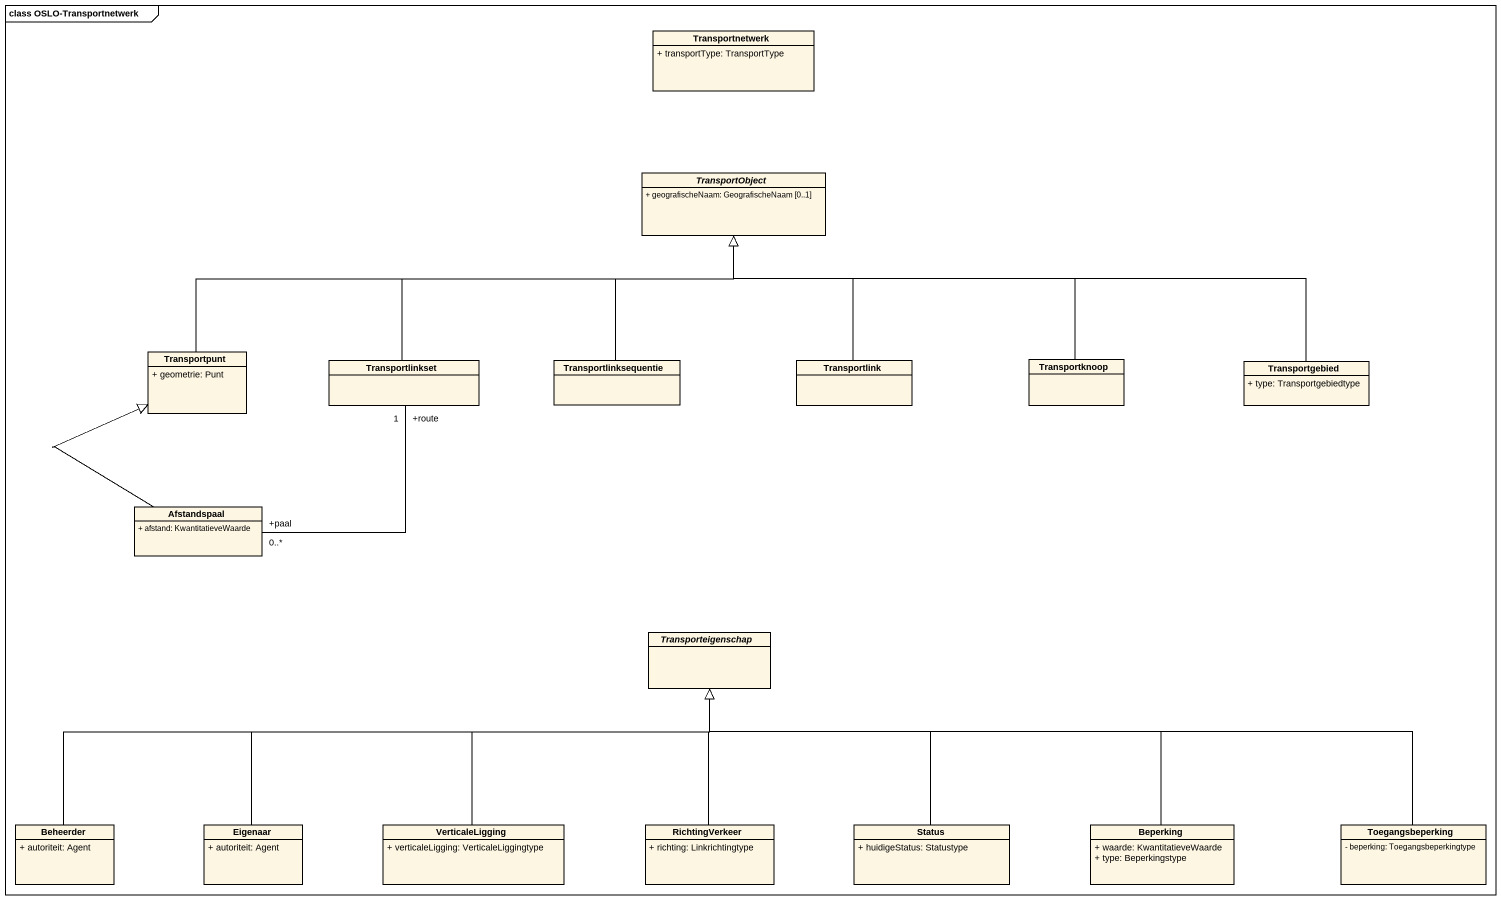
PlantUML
@startuml
mainframe class OSLO-Transportnetwerk
hide circle
hide empty members
skinparam classAttributeIconSize 0
class Transportnetwerk {
  + transportType: TransportType
}
abstract class TransportObject {
  + geografischeNaam: GeografischeNaam [0..1]
}
class Transportpunt {
  + geometrie: Punt
}
class Transportlinkset
class Transportlinksequentie
class Transportlink
class Transportknoop
class Transportgebied {
  + type: Transportgebiedtype
}
class Afstandspaal {
  + afstand: KwantitatieveWaarde
}
abstract class Transporteigenschap
class Beheerder {
  + autoriteit: Agent
}
class Eigenaar {
  + autoriteit: Agent
}
class VerticaleLigging {
  + verticaleLigging: VerticaleLiggingtype
}
class RichtingVerkeer {
  + richting: Linkrichtingtype
}
class Status {
  + huidigeStatus: Statustype
}
class Beperking {
  + waarde: KwantitatieveWaarde
  + type: Beperkingstype
}
class Toegangsbeperking {
  - beperking: Toegangsbeperkingtype
}
Transportpunt -right-|> TransportObject
Transportlinkset -right-|> TransportObject
Transportlinksequentie -up-|> TransportObject
Transportlink -up-|> TransportObject
Transportknoop -left-|> TransportObject
Transportgebied -left-|> TransportObject
Afstandspaal -up-|> Transportpunt
Afstandspaal "+paal\n0..*" -up- "+route\n1" Transportlinkset
Beheerder -right-|> Transporteigenschap
Eigenaar -right-|> Transporteigenschap
VerticaleLigging -up-|> Transporteigenschap
RichtingVerkeer -up-|> Transporteigenschap
Status -up-|> Transporteigenschap
Beperking -left-|> Transporteigenschap
Toegangsbeperking -left-|> Transporteigenschap
@enduml
